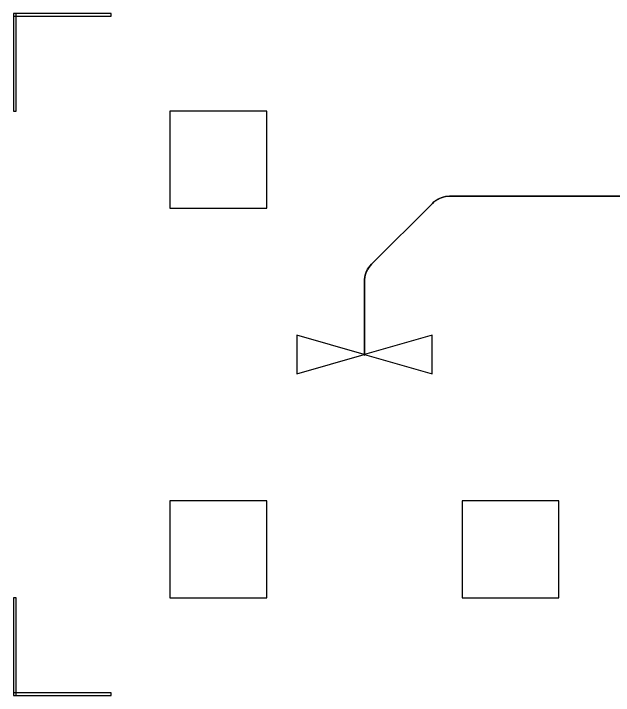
# Model space of a CAD drawing. Extents: x 0 to 42, y 0 to 14.
# Drawn here: x 0 to 12.31, y 0 to 14 of the extents above; entities that cross this region are included whole.
import ezdxf

# ---------------------------------------------------------------- set-up
doc = ezdxf.new("R2010")
doc.units = 0
doc.layers.add('MSgnd', color=3, linetype='CONTINUOUS')

msp = doc.modelspace()

# ---------------------------------------------------------------- linework, layer by layer
at = {"layer": 'MSgnd', "linetype": 'CONTINUOUS'}
for points in [[(0, 14), (0, 12), (0.05, 12), (0.05, 14), (0, 14)], [(0, 13.95), (2, 13.95), (2, 14), (0, 14), (0, 13.95)], [(3.205, 10.005), (5.195, 10.005), (5.195, 11.995), (3.205, 11.995), (3.205, 10.005)], [(8.95, 10.2492), (8.906492, 10.2473), (8.863315, 10.241616), (8.820798, 10.23219), (8.779264, 10.219095), (8.739029, 10.202429), (8.7004, 10.18232), (8.663671, 10.158921), (8.62912, 10.132409), (8.597012, 10.102988), (8.595881, 10.104119), (8.628092, 10.133635), (8.662753, 10.160231), (8.6996, 10.183706), (8.738353, 10.203879), (8.778716, 10.220598), (8.820383, 10.233736), (8.863037, 10.243192), (8.906352, 10.248894), (8.95, 10.2508), (8.95, 10.2492)], [(8.95, 10.2492), (12.562, 10.2492), (12.562, 10.2508), (8.95, 10.2508), (8.95, 10.2492)], [(7.347012, 8.852988), (8.597012, 10.102988), (8.595881, 10.104119), (7.345881, 8.854119), (7.347012, 8.852988)], [(7.347012, 8.852988), (7.317591, 8.82088), (7.291079, 8.786329), (7.26768, 8.7496), (7.247571, 8.710971), (7.230905, 8.670736), (7.21781, 8.629202), (7.208384, 8.586685), (7.2027, 8.543508), (7.2008, 8.5), (7.1992, 8.5), (7.201106, 8.543648), (7.206808, 8.586963), (7.216264, 8.629617), (7.229402, 8.671284), (7.246121, 8.711647), (7.266294, 8.7504), (7.289769, 8.787247), (7.316365, 8.821908), (7.345881, 8.854119), (7.347012, 8.852988)], [(7.2008, 7.029), (7.2008, 8.5), (7.1992, 8.5), (7.1992, 7.029), (7.2008, 7.029)], [(7.1985, 7.001), (5.811, 7.3955), (5.811, 6.6045), (7.1985, 6.999), (7.1985, 7.001)], [(7.2015, 6.999), (8.589, 6.6045), (8.589, 7.3955), (7.2015, 7.001), (7.2015, 6.999)], [(7.2015, 6.999), (7.2015, 7.001), (7.1985, 7.001), (7.1985, 6.999), (7.2015, 6.999)], [(7.199075, 7.001), (7.199075, 6.999), (7.200925, 6.999), (7.200925, 7.001), (7.199075, 7.001)], [(7.200875, 7.001), (7.200875, 7.029), (7.199125, 7.029), (7.199125, 7.001), (7.200875, 7.001)], [(7.199075, 6.999), (7.199075, 6.997), (7.200925, 6.997), (7.200925, 6.999), (7.199075, 6.999)], [(7.199075, 6.997), (7.199075, 6.987), (7.200925, 6.987), (7.200925, 6.997), (7.199075, 6.997)], [(3.205, 2.005), (5.195, 2.005), (5.195, 3.995), (3.205, 3.995), (3.205, 2.005)], [(9.205, 2.005), (11.195, 2.005), (11.195, 3.995), (9.205, 3.995), (9.205, 2.005)], [(0.05, 0), (0.05, 2), (0, 2), (0, 0), (0.05, 0)], [(0, 0), (2, 0), (2, 0.05), (0, 0.05), (0, 0)]]:
    msp.add_lwpolyline(points, close=True, dxfattribs=at)

doc.saveas('drawing.dxf')
